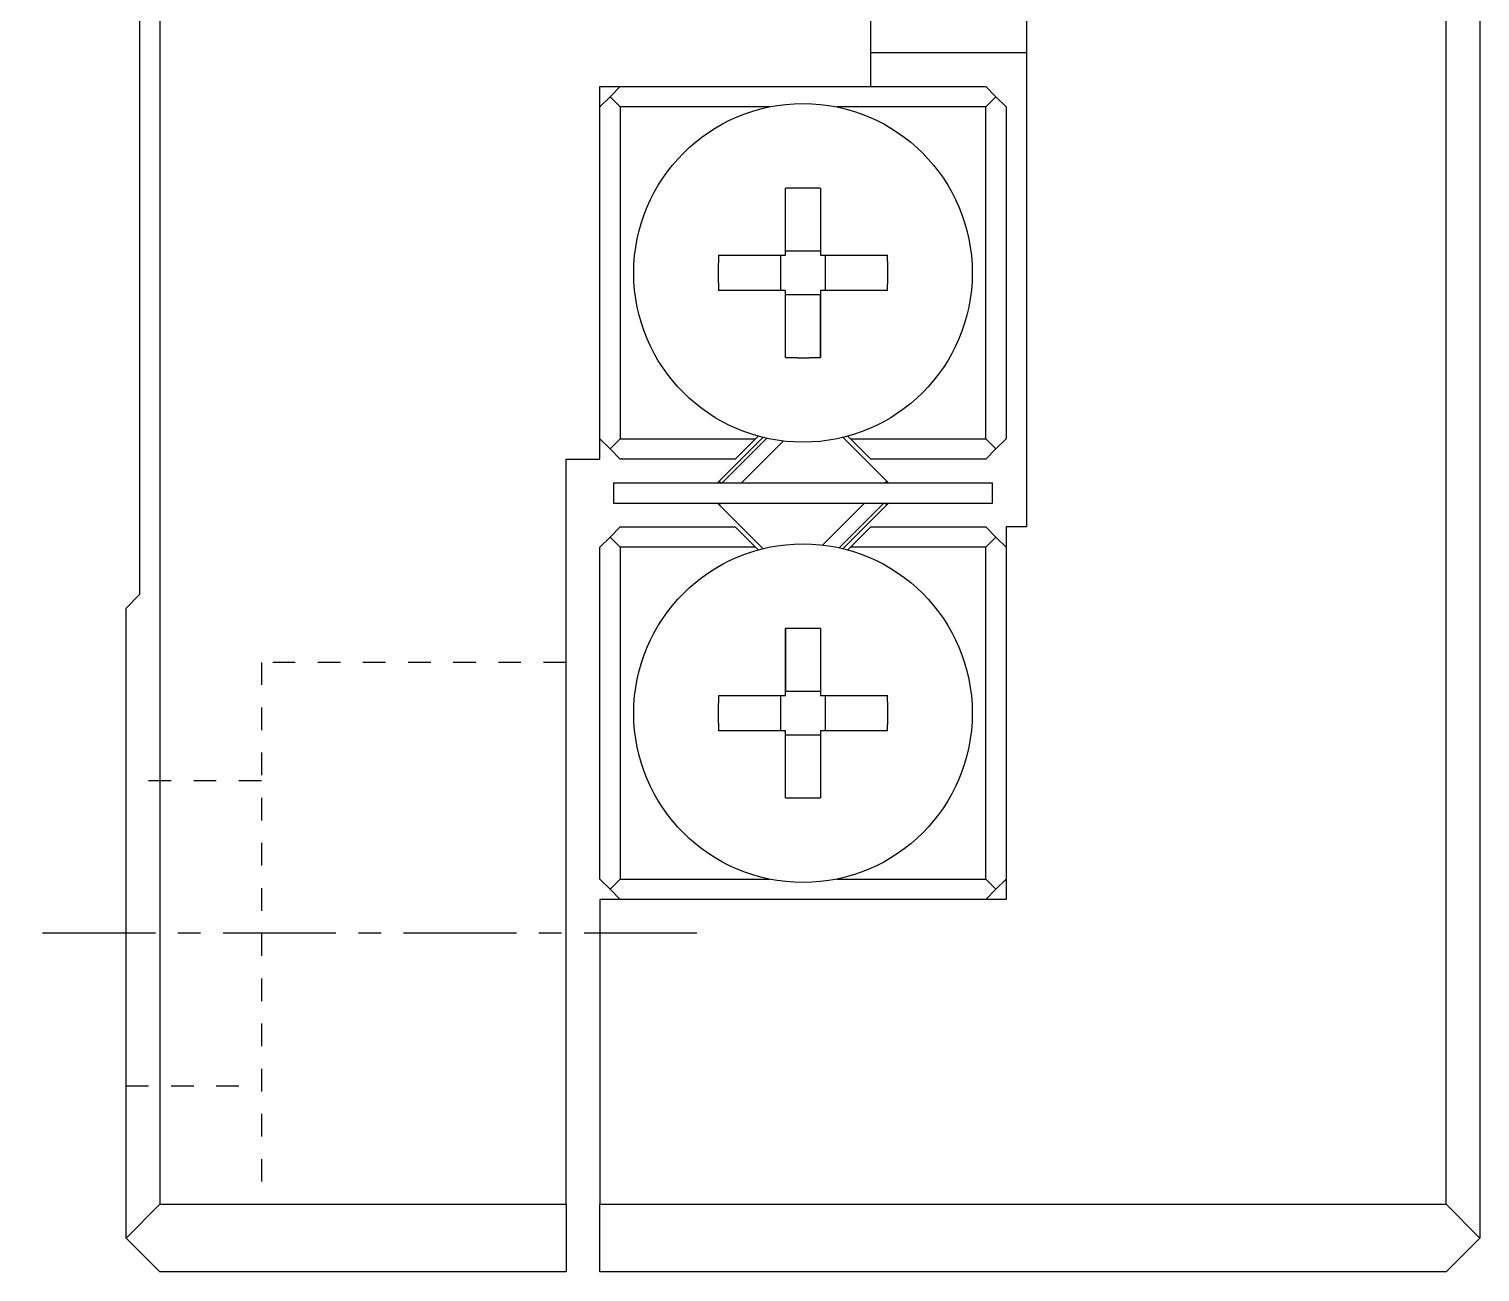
# Model space of a CAD drawing. Extents: x 92 to 449, y 62 to 331.
# Drawn here: x 109.19 to 125.27, y 254.37 to 268.13 of the extents above; entities that cross this region are included whole.
import ezdxf

# ---------------------------------------------------------------- set-up
doc = ezdxf.new("R2010")
doc.units = 0
doc.linetypes.add('CENTER', pattern=[2, 1.25, -0.25, 0.25, -0.25])
doc.linetypes.add('DOT', pattern=[0.5, 0.25, -0.25])
doc.layers.get('0').update_dxf_attribs({"linetype": 'CONTINUOUS'})

msp = doc.modelspace()

# ---------------------------------------------------------------- linework, layer by layer
at = {"color": 7, "linetype": 'CONTINUOUS'}
for p, q in [((125.2656383657652, 298.9926210223503), (125.2656383657652, 254.7426210223501)), ((110.6406383657652, 298.6176210223502), (110.6406383657652, 255.11762102235)), ((124.8906383657652, 255.11762102235), (124.8906383657652, 298.6176210223502)), ((110.4156383657652, 291.8676210223503), (110.4156383657652, 261.8676210223501)), ((120.2406383657652, 291.1176210223503), (120.2406383657652, 262.61762102235)), ((118.5156383657652, 267.4926210223503), (118.5156383657652, 272.3676210223503)), ((120.2406383657652, 267.8676210223503), (118.5156383657652, 267.8676210223503)), ((115.5156383657652, 267.4926210223503), (118.5156383657652, 267.4926210223503)), ((115.5156383657652, 263.36762102235), (115.5156383657652, 267.4926210223503)), ((115.7406383657652, 267.4926210223503), (115.6281383657652, 267.3801210223503)), ((118.5156383657652, 267.4926210223503), (119.7906383657652, 267.4926210223503)), ((119.9031383657652, 267.3801210223503), (119.7906383657652, 267.4926210223503)), ((115.5156383657652, 267.2676210223503), (115.6281383657652, 267.3801210223503)), ((115.6281383657652, 267.3801210223503), (115.7406383657652, 267.2676210223503)), ((119.7906383657652, 267.2676210223503), (119.9031383657652, 267.3801210223503)), ((119.9031383657652, 267.3801210223503), (120.0156383657652, 267.2676210223503)), ((115.7406383657652, 267.2676210223503), (115.7406383657652, 263.5926210223502)), ((117.3925183657652, 267.2676210223503), (115.7406383657652, 267.2676210223503)), ((119.7906383657652, 267.2676210223503), (118.1387583657652, 267.2676210223503)), ((119.7906383657652, 263.5926210223502), (119.7906383657652, 267.2676210223503)), ((120.0156383657652, 267.2676210223503), (120.0156383657652, 263.5926210223502)), ((117.5706383657652, 265.6251210223503), (117.5706383657652, 266.3662960223502)), ((117.9606383657652, 266.3662960223502), (117.9606383657652, 265.6744420223503)), ((117.9606383657652, 266.3662960223502), (117.9606383657652, 265.6251210223503)), ((116.8294633657652, 265.6251210223503), (117.5706383657652, 265.6251210223503)), ((117.5213173657652, 265.2351210223503), (117.5213173657652, 265.6251210223503)), ((117.5706383657652, 265.6744420223503), (117.9606383657652, 265.6744420223503)), ((117.9606383657652, 265.6744420223503), (117.9606383657652, 265.6251210223503)), ((117.9606383657652, 265.6251210223503), (118.701813365765, 265.6251210223503)), ((118.0099593657652, 265.6251210223503), (118.0099593657652, 265.2351210223503)), ((117.5706383657652, 265.2351210223503), (116.8294633657652, 265.2351210223503)), ((117.5706383657652, 264.4939460223503), (117.5706383657652, 265.2351210223503)), ((117.9606383657652, 265.18580002235), (117.5706383657652, 265.18580002235)), ((118.701813365765, 265.2351210223503), (117.9606383657652, 265.2351210223503)), ((117.9606383657652, 265.2351210223503), (117.9606383657652, 265.18580002235)), ((117.9606383657652, 265.2351210223503), (117.9606383657652, 264.4939460223503)), ((117.9606383657652, 264.4939460223503), (117.9606383657652, 265.18580002235)), ((115.6281383657652, 263.4801210223503), (115.5156383657652, 263.5926210223502)), ((115.7406383657652, 263.5926210223502), (115.6281383657652, 263.4801210223503)), ((115.6281383657652, 263.4801210223503), (115.7406383657652, 263.36762102235)), ((115.7406383657652, 263.5926210223502), (117.2386873657652, 263.5926210223502)), ((117.3209693657652, 263.6086120223501), (116.8375603657652, 263.1252040223503)), ((116.8705113657652, 263.1051210223503), (117.261824365765, 263.4964350223502)), ((117.0136873657652, 263.36762102235), (117.2386873657652, 263.5926210223502)), ((117.2386873657652, 263.5926210223502), (117.2683383657652, 263.6222720223502)), ((117.261824365765, 263.4964350223502), (117.3640273657652, 263.5986370223503)), ((118.6937163657652, 263.1252040223503), (118.2103073657652, 263.6086120223501)), ((118.2629383657652, 263.6222720223502), (118.2925893657652, 263.5926210223502)), ((118.2925893657652, 263.5926210223502), (118.517589365765, 263.36762102235)), ((118.2925893657652, 263.5926210223502), (119.7906383657652, 263.5926210223502)), ((119.9031383657652, 263.4801210223503), (119.7906383657652, 263.5926210223502)), ((119.7906383657652, 263.36762102235), (119.9031383657652, 263.4801210223503)), ((120.0156383657652, 263.5926210223502), (119.9031383657652, 263.4801210223503)), ((115.1406383657652, 255.11762102235), (115.1406383657652, 263.36762102235)), ((115.1406383657652, 263.36762102235), (115.5156383657652, 263.36762102235)), ((117.0136873657652, 263.36762102235), (115.7406383657652, 263.36762102235)), ((119.7906383657652, 263.36762102235), (118.517589365765, 263.36762102235)), ((115.665638365765, 263.1051210223503), (119.8656383657652, 263.1051210223503)), ((115.665638365765, 263.1051210223503), (115.665638365765, 262.8801210223503)), ((119.8656383657652, 262.8801210223503), (119.8656383657652, 263.1051210223503)), ((115.665638365765, 262.8801210223503), (119.8656383657652, 262.8801210223503)), ((116.8375603657652, 262.8600380223502), (117.3209693657652, 262.3766300223503)), ((118.6607653657652, 262.8801210223503), (118.1672493657652, 262.3866050223503)), ((118.2103073657652, 262.3766300223503), (118.6937163657652, 262.8600380223502)), ((115.5156383657652, 262.3926210223503), (115.6281383657652, 262.5051210223503)), ((115.7406383657652, 262.61762102235), (115.6281383657652, 262.5051210223503)), ((115.6281383657652, 262.5051210223503), (115.7406383657652, 262.3926210223503)), ((115.7406383657652, 262.61762102235), (117.0136873657652, 262.61762102235)), ((117.2386873657652, 262.3926210223503), (117.0136873657652, 262.61762102235)), ((118.517589365765, 262.61762102235), (118.2925893657652, 262.3926210223503)), ((118.517589365765, 262.61762102235), (119.7906383657652, 262.61762102235)), ((119.9031383657652, 262.5051210223503), (119.7906383657652, 262.61762102235)), ((119.7906383657652, 262.3926210223503), (119.9031383657652, 262.5051210223503)), ((119.9031383657652, 262.5051210223503), (120.0156383657652, 262.3926210223503)), ((120.0156383657652, 262.61762102235), (120.0156383657652, 258.49262102235)), ((120.2406383657652, 262.61762102235), (120.0156383657652, 262.61762102235)), ((115.5156383657652, 258.7176210223502), (115.5156383657652, 262.3926210223503)), ((117.2386873657652, 262.3926210223503), (115.7406383657652, 262.3926210223503)), ((115.7406383657652, 262.3926210223503), (115.7406383657652, 258.7176210223502)), ((117.2683383657652, 262.3629700223502), (117.2386873657652, 262.3926210223503)), ((118.2925893657652, 262.3926210223503), (118.2629383657652, 262.3629700223502)), ((119.7906383657652, 262.3926210223503), (118.2925893657652, 262.3926210223503)), ((119.7906383657652, 258.7176210223502), (119.7906383657652, 262.3926210223503)), ((110.4156383657652, 261.8676210223501), (110.2656383657652, 261.7176210223502)), ((110.2656383657652, 254.7426210223501), (110.2656383657652, 261.7176210223502)), ((117.5706383657652, 261.4912960223501), (117.5706383657652, 260.7994420223501)), ((117.5706383657652, 260.7501210223503), (117.5706383657652, 261.4912960223501)), ((117.9606383657652, 261.4912960223501), (117.9606383657652, 260.7501210223503)), ((116.8294633657652, 260.7501210223503), (117.5706383657652, 260.7501210223503)), ((117.5213173657652, 260.3601210223503), (117.5213173657652, 260.7501210223503)), ((117.5706383657652, 260.7994420223501), (117.9606383657652, 260.7994420223501)), ((117.5706383657652, 260.7501210223503), (117.5706383657652, 260.7994420223501)), ((117.9606383657652, 260.7501210223503), (118.701813365765, 260.7501210223503)), ((118.0099593657652, 260.7501210223503), (118.0099593657652, 260.3601210223503)), ((117.5706383657652, 260.3601210223503), (116.8294633657652, 260.3601210223503)), ((117.5706383657652, 260.3108000223503), (117.5706383657652, 260.3601210223503)), ((117.5706383657652, 259.6189460223503), (117.5706383657652, 260.3601210223503)), ((117.9606383657652, 260.3108000223503), (117.5706383657652, 260.3108000223503)), ((117.5706383657652, 259.6189460223503), (117.5706383657652, 260.3108000223503)), ((118.701813365765, 260.3601210223503), (117.9606383657652, 260.3601210223503)), ((117.9606383657652, 260.3601210223503), (117.9606383657652, 259.6189460223503)), ((115.6281383657652, 258.6051210223503), (115.5156383657652, 258.7176210223502)), ((115.7406383657652, 258.7176210223502), (115.6281383657652, 258.6051210223503)), ((115.7406383657652, 258.7176210223502), (117.3925183657652, 258.7176210223502)), ((118.1387583657652, 258.7176210223502), (119.7906383657652, 258.7176210223502)), ((119.9031383657652, 258.6051210223503), (119.7906383657652, 258.7176210223502)), ((120.0156383657652, 258.7176210223502), (119.9031383657652, 258.6051210223503)), ((120.0156383657652, 258.49262102235), (115.5156383657652, 258.49262102235)), ((115.5156383657652, 258.49262102235), (115.5156383657652, 255.11762102235)), ((115.6281383657652, 258.6051210223503), (115.7406383657652, 258.49262102235)), ((119.7906383657652, 258.49262102235), (119.9031383657652, 258.6051210223503)), ((110.2656383657652, 254.7426210223501), (110.6406383657652, 255.11762102235)), ((110.6406383657652, 255.11762102235), (115.1406383657652, 255.11762102235)), ((115.1406383657652, 255.11762102235), (115.1406383657652, 254.36762102235)), ((115.5156383657652, 255.11762102235), (124.8906383657652, 255.11762102235)), ((115.5156383657652, 254.36762102235), (115.5156383657652, 255.11762102235)), ((125.2656383657652, 254.7426210223501), (124.8906383657652, 255.11762102235)), ((110.6406383657652, 254.36762102235), (110.2656383657652, 254.7426210223501)), ((124.8906383657652, 254.36762102235), (125.2656383657652, 254.7426210223501)), ((115.1406383657652, 254.36762102235), (110.6406383657652, 254.36762102235)), ((124.8906383657652, 254.36762102235), (115.5156383657652, 254.36762102235))]:
    msp.add_line(p, q, dxfattribs=at)
at = {"color": 3, "linetype": 'CONTINUOUS'}
for p, q in [((117.5455993657652, 263.5680770223502), (117.3678903657652, 263.3903690223502)), ((117.3678903657652, 263.3903690223502), (117.0826433657652, 263.1051210223503)), ((116.8375603657652, 263.1252040223503), (116.8576433657652, 263.1051210223503)), ((118.6736333657652, 263.1051210223503), (118.6937163657652, 263.1252040223503)), ((116.8576433657652, 262.8801210223503), (116.8375603657652, 262.8600380223502)), ((117.9856773657652, 262.4171650223502), (118.4486333657652, 262.8801210223503)), ((118.6937163657652, 262.8600380223502), (118.6736333657652, 262.8801210223503))]:
    msp.add_line(p, q, dxfattribs=at)
at = {"color": 3, "linetype": 'DOT'}
for p, q in [((111.7656383657652, 261.11762102235), (111.7656383657652, 255.11762102235)), ((115.1406383657652, 261.11762102235), (111.7656383657652, 261.11762102235)), ((111.7656383657652, 259.80512102235), (110.2656383657652, 259.80512102235)), ((110.2656383657652, 256.43012102235), (111.7656383657652, 256.43012102235))]:
    msp.add_line(p, q, dxfattribs=at)
at = {"color": 1, "linetype": 'CENTER'}
msp.add_line((116.5906383657652, 258.11762102235), (109.1906383657652, 258.11762102235), dxfattribs=at)
at = {"color": 7, "linetype": 'CONTINUOUS'}
for points in [[(117.961, 266.3659999999998, 0), (117.958, 266.3659999999998, 0), (117.955, 266.3659999999998, 0), (117.952, 266.367, 0), (117.9479999999998, 266.367, 0), (117.9449999999998, 266.367, 0), (117.9419999999999, 266.367, 0), (117.9389999999998, 266.367, 0), (117.936, 266.367, 0), (117.9329999999998, 266.367, 0), (117.93, 266.367, 0), (117.927, 266.367, 0), (117.9239999999998, 266.367, 0), (117.921, 266.367, 0), (117.9179999999999, 266.367, 0), (117.915, 266.367, 0), (117.912, 266.3679999999998, 0), (117.9089999999999, 266.3679999999998, 0), (117.9059999999999, 266.3679999999998, 0), (117.903, 266.3679999999998, 0), (117.9, 266.3679999999998, 0), (117.897, 266.3679999999998, 0), (117.8939999999999, 266.3679999999998, 0), (117.891, 266.3679999999998, 0), (117.8879999999999, 266.3679999999998, 0), (117.885, 266.3679999999998, 0), (117.881, 266.3679999999998, 0), (117.8779999999999, 266.3679999999998, 0), (117.8749999999999, 266.3679999999998, 0), (117.872, 266.3679999999998, 0), (117.869, 266.3679999999998, 0), (117.866, 266.3679999999998, 0), (117.863, 266.3679999999998, 0), (117.86, 266.3679999999998, 0), (117.857, 266.3679999999998, 0), (117.8539999999999, 266.369, 0), (117.8509999999999, 266.369, 0), (117.8479999999999, 266.369, 0), (117.8449999999999, 266.369, 0), (117.842, 266.369, 0), (117.839, 266.369, 0), (117.836, 266.369, 0), (117.833, 266.369, 0), (117.8299999999999, 266.369, 0), (117.827, 266.369, 0), (117.8239999999999, 266.369, 0), (117.8209999999999, 266.369, 0), (117.8169999999999, 266.369, 0), (117.8139999999998, 266.369, 0), (117.8109999999998, 266.369, 0), (117.808, 266.369, 0), (117.805, 266.369, 0), (117.802, 266.369, 0), (117.7989999999998, 266.369, 0), (117.796, 266.369, 0), (117.7929999999999, 266.369, 0), (117.79, 266.369, 0), (117.787, 266.369, 0), (117.7839999999999, 266.369, 0), (117.781, 266.369, 0), (117.778, 266.369, 0), (117.775, 266.369, 0), (117.772, 266.369, 0), (117.7689999999999, 266.369, 0), (117.766, 266.369, 0), (117.7629999999999, 266.369, 0), (117.7599999999999, 266.369, 0), (117.7559999999999, 266.369, 0), (117.7529999999999, 266.369, 0), (117.7499999999999, 266.369, 0), (117.747, 266.369, 0), (117.744, 266.369, 0), (117.741, 266.369, 0), (117.738, 266.369, 0), (117.735, 266.369, 0), (117.732, 266.369, 0), (117.7289999999999, 266.369, 0), (117.7259999999999, 266.369, 0), (117.7229999999999, 266.369, 0), (117.72, 266.369, 0), (117.717, 266.369, 0), (117.714, 266.369, 0), (117.711, 266.369, 0), (117.7079999999999, 266.369, 0), (117.7049999999999, 266.369, 0), (117.702, 266.369, 0), (117.6989999999999, 266.369, 0), (117.696, 266.369, 0), (117.6919999999999, 266.369, 0), (117.6889999999998, 266.369, 0), (117.686, 266.369, 0), (117.683, 266.369, 0), (117.68, 266.369, 0), (117.677, 266.369, 0), (117.6739999999998, 266.3679999999998, 0), (117.671, 266.3679999999998, 0), (117.6679999999999, 266.3679999999998, 0), (117.665, 266.3679999999998, 0), (117.6619999999999, 266.3679999999998, 0), (117.659, 266.3679999999998, 0), (117.656, 266.3679999999998, 0), (117.6529999999999, 266.3679999999998, 0), (117.65, 266.3679999999998, 0), (117.647, 266.3679999999998, 0), (117.6439999999999, 266.3679999999998, 0), (117.641, 266.3679999999998, 0), (117.6379999999999, 266.3679999999998, 0), (117.635, 266.3679999999998, 0), (117.632, 266.3679999999998, 0), (117.6279999999999, 266.3679999999998, 0), (117.625, 266.3679999999998, 0), (117.622, 266.3679999999998, 0), (117.619, 266.3679999999998, 0), (117.616, 266.367, 0), (117.613, 266.367, 0), (117.6099999999999, 266.367, 0), (117.607, 266.367, 0), (117.6039999999999, 266.367, 0), (117.6009999999999, 266.367, 0), (117.598, 266.367, 0), (117.595, 266.367, 0), (117.592, 266.367, 0), (117.589, 266.367, 0), (117.5859999999999, 266.367, 0), (117.5829999999999, 266.367, 0), (117.5799999999999, 266.367, 0), (117.577, 266.3659999999998, 0), (117.574, 266.3659999999998, 0), (117.571, 266.3659999999998, 0)], [(116.829, 265.625, 0), (116.829, 265.622, 0), (116.829, 265.619, 0), (116.829, 265.6159999999998, 0), (116.829, 265.613, 0), (116.829, 265.61, 0), (116.829, 265.607, 0), (116.829, 265.6039999999999, 0), (116.829, 265.601, 0), (116.829, 265.598, 0), (116.829, 265.595, 0), (116.829, 265.592, 0), (116.829, 265.5889999999998, 0), (116.8279999999999, 265.586, 0), (116.8279999999999, 265.5829999999999, 0), (116.8279999999999, 265.579, 0), (116.8279999999999, 265.5759999999999, 0), (116.8279999999999, 265.5729999999999, 0), (116.8279999999999, 265.5699999999999, 0), (116.8279999999999, 265.567, 0), (116.8279999999999, 265.564, 0), (116.8279999999999, 265.5609999999999, 0), (116.8279999999999, 265.558, 0), (116.8279999999999, 265.555, 0), (116.8279999999999, 265.552, 0), (116.8279999999999, 265.5489999999999, 0), (116.8279999999999, 265.546, 0), (116.8279999999999, 265.5429999999999, 0), (116.8279999999999, 265.54, 0), (116.827, 265.537, 0), (116.827, 265.5339999999998, 0), (116.827, 265.531, 0), (116.827, 265.528, 0), (116.827, 265.5249999999999, 0), (116.827, 265.5219999999999, 0), (116.827, 265.519, 0), (116.827, 265.5149999999998, 0), (116.827, 265.512, 0), (116.827, 265.509, 0), (116.827, 265.5059999999999, 0), (116.827, 265.503, 0), (116.827, 265.5, 0), (116.827, 265.497, 0), (116.827, 265.494, 0), (116.827, 265.491, 0), (116.827, 265.4879999999999, 0), (116.827, 265.485, 0), (116.827, 265.482, 0), (116.827, 265.4789999999999, 0), (116.827, 265.476, 0), (116.827, 265.473, 0), (116.827, 265.47, 0), (116.827, 265.4669999999999, 0), (116.827, 265.464, 0), (116.827, 265.461, 0), (116.827, 265.4579999999999, 0), (116.827, 265.4549999999999, 0), (116.827, 265.4509999999999, 0), (116.827, 265.4479999999999, 0), (116.827, 265.445, 0), (116.827, 265.442, 0), (116.827, 265.439, 0), (116.827, 265.436, 0), (116.827, 265.4329999999998, 0), (116.827, 265.43, 0), (116.827, 265.427, 0), (116.827, 265.4239999999999, 0), (116.827, 265.4209999999998, 0), (116.827, 265.418, 0), (116.827, 265.415, 0), (116.827, 265.4119999999999, 0), (116.827, 265.409, 0), (116.827, 265.406, 0), (116.827, 265.403, 0), (116.827, 265.3999999999999, 0), (116.827, 265.397, 0), (116.827, 265.3939999999999, 0), (116.827, 265.3899999999998, 0), (116.827, 265.3869999999999, 0), (116.827, 265.384, 0), (116.827, 265.3809999999999, 0), (116.827, 265.3779999999998, 0), (116.827, 265.375, 0), (116.827, 265.372, 0), (116.827, 265.369, 0), (116.827, 265.3659999999998, 0), (116.827, 265.363, 0), (116.827, 265.36, 0), (116.827, 265.357, 0), (116.827, 265.354, 0), (116.827, 265.351, 0), (116.827, 265.348, 0), (116.827, 265.345, 0), (116.827, 265.342, 0), (116.827, 265.3389999999999, 0), (116.827, 265.336, 0), (116.827, 265.3329999999999, 0), (116.827, 265.3299999999999, 0), (116.827, 265.3259999999999, 0), (116.827, 265.3229999999999, 0), (116.8279999999999, 265.32, 0), (116.8279999999999, 265.317, 0), (116.8279999999999, 265.314, 0), (116.8279999999999, 265.3109999999999, 0), (116.8279999999999, 265.308, 0), (116.8279999999999, 265.3049999999999, 0), (116.8279999999999, 265.302, 0), (116.8279999999999, 265.2989999999999, 0), (116.8279999999999, 265.2959999999998, 0), (116.8279999999999, 265.293, 0), (116.8279999999999, 265.29, 0), (116.8279999999999, 265.2869999999999, 0), (116.8279999999999, 265.2839999999998, 0), (116.8279999999999, 265.281, 0), (116.8279999999999, 265.278, 0), (116.8279999999999, 265.2749999999999, 0), (116.829, 265.2719999999998, 0), (116.829, 265.269, 0), (116.829, 265.2659999999999, 0), (116.829, 265.2629999999999, 0), (116.829, 265.259, 0), (116.829, 265.2559999999999, 0), (116.829, 265.253, 0), (116.829, 265.2499999999998, 0), (116.829, 265.247, 0), (116.829, 265.244, 0), (116.829, 265.2409999999998, 0), (116.829, 265.2379999999999, 0), (116.829, 265.235, 0)], [(118.702, 265.235, 0), (118.702, 265.2379999999999, 0), (118.702, 265.2409999999998, 0), (118.702, 265.244, 0), (118.702, 265.247, 0), (118.702, 265.2499999999998, 0), (118.702, 265.253, 0), (118.702, 265.2559999999999, 0), (118.702, 265.259, 0), (118.7029999999999, 265.2629999999999, 0), (118.7029999999999, 265.2659999999999, 0), (118.7029999999999, 265.269, 0), (118.7029999999999, 265.2719999999998, 0), (118.7029999999999, 265.2749999999999, 0), (118.7029999999999, 265.278, 0), (118.7029999999999, 265.281, 0), (118.7029999999999, 265.2839999999998, 0), (118.7029999999999, 265.2869999999999, 0), (118.7029999999999, 265.29, 0), (118.7029999999999, 265.293, 0), (118.7029999999999, 265.2959999999998, 0), (118.7029999999999, 265.2989999999999, 0), (118.7029999999999, 265.302, 0), (118.7029999999999, 265.3049999999999, 0), (118.7039999999998, 265.308, 0), (118.7039999999998, 265.3109999999999, 0), (118.7039999999998, 265.314, 0), (118.7039999999998, 265.317, 0), (118.7039999999998, 265.32, 0), (118.7039999999998, 265.3229999999999, 0), (118.7039999999998, 265.3259999999999, 0), (118.7039999999998, 265.3299999999999, 0), (118.7039999999998, 265.3329999999999, 0), (118.7039999999998, 265.336, 0), (118.7039999999998, 265.3389999999999, 0), (118.7039999999998, 265.342, 0), (118.7039999999998, 265.345, 0), (118.7039999999998, 265.348, 0), (118.7039999999998, 265.351, 0), (118.7039999999998, 265.354, 0), (118.7039999999998, 265.357, 0), (118.7039999999998, 265.36, 0), (118.7039999999998, 265.363, 0), (118.7039999999998, 265.3659999999998, 0), (118.7039999999998, 265.369, 0), (118.7039999999998, 265.372, 0), (118.7039999999998, 265.375, 0), (118.7039999999998, 265.3779999999998, 0), (118.7039999999998, 265.3809999999999, 0), (118.7039999999998, 265.384, 0), (118.7039999999998, 265.3869999999999, 0), (118.7049999999999, 265.3899999999998, 0), (118.7049999999999, 265.3939999999999, 0), (118.7049999999999, 265.397, 0), (118.7049999999999, 265.3999999999999, 0), (118.7049999999999, 265.403, 0), (118.7049999999999, 265.406, 0), (118.7049999999999, 265.409, 0), (118.7049999999999, 265.4119999999999, 0), (118.7049999999999, 265.415, 0), (118.7049999999999, 265.418, 0), (118.7049999999999, 265.4209999999998, 0), (118.7049999999999, 265.4239999999999, 0), (118.7049999999999, 265.427, 0), (118.7049999999999, 265.43, 0), (118.7049999999999, 265.4329999999998, 0), (118.7049999999999, 265.436, 0), (118.7049999999999, 265.439, 0), (118.7049999999999, 265.442, 0), (118.7049999999999, 265.445, 0), (118.7049999999999, 265.4479999999999, 0), (118.7049999999999, 265.4509999999999, 0), (118.7049999999999, 265.4549999999999, 0), (118.7049999999999, 265.4579999999999, 0), (118.7049999999999, 265.461, 0), (118.7049999999999, 265.464, 0), (118.7049999999999, 265.4669999999999, 0), (118.7049999999999, 265.47, 0), (118.7039999999998, 265.473, 0), (118.7039999999998, 265.476, 0), (118.7039999999998, 265.4789999999999, 0), (118.7039999999998, 265.482, 0), (118.7039999999998, 265.485, 0), (118.7039999999998, 265.4879999999999, 0), (118.7039999999998, 265.491, 0), (118.7039999999998, 265.494, 0), (118.7039999999998, 265.497, 0), (118.7039999999998, 265.5, 0), (118.7039999999998, 265.503, 0), (118.7039999999998, 265.5059999999999, 0), (118.7039999999998, 265.509, 0), (118.7039999999998, 265.512, 0), (118.7039999999998, 265.5149999999998, 0), (118.7039999999998, 265.519, 0), (118.7039999999998, 265.5219999999999, 0), (118.7039999999998, 265.5249999999999, 0), (118.7039999999998, 265.528, 0), (118.7039999999998, 265.531, 0), (118.7039999999998, 265.5339999999998, 0), (118.7039999999998, 265.537, 0), (118.7039999999998, 265.54, 0), (118.7039999999998, 265.5429999999999, 0), (118.7039999999998, 265.546, 0), (118.7039999999998, 265.5489999999999, 0), (118.7039999999998, 265.552, 0), (118.7029999999999, 265.555, 0), (118.7029999999999, 265.558, 0), (118.7029999999999, 265.5609999999999, 0), (118.7029999999999, 265.564, 0), (118.7029999999999, 265.567, 0), (118.7029999999999, 265.5699999999999, 0), (118.7029999999999, 265.5729999999999, 0), (118.7029999999999, 265.5759999999999, 0), (118.7029999999999, 265.579, 0), (118.7029999999999, 265.5829999999999, 0), (118.7029999999999, 265.586, 0), (118.7029999999999, 265.5889999999998, 0), (118.7029999999999, 265.592, 0), (118.7029999999999, 265.595, 0), (118.7029999999999, 265.598, 0), (118.702, 265.601, 0), (118.702, 265.6039999999999, 0), (118.702, 265.607, 0), (118.702, 265.61, 0), (118.702, 265.613, 0), (118.702, 265.6159999999998, 0), (118.702, 265.619, 0), (118.702, 265.622, 0), (118.702, 265.625, 0)], [(117.571, 264.494, 0), (117.574, 264.494, 0), (117.577, 264.494, 0), (117.5799999999999, 264.494, 0), (117.5829999999999, 264.494, 0), (117.5859999999999, 264.494, 0), (117.589, 264.493, 0), (117.592, 264.493, 0), (117.595, 264.493, 0), (117.598, 264.493, 0), (117.6009999999999, 264.493, 0), (117.6039999999999, 264.493, 0), (117.607, 264.493, 0), (117.6099999999999, 264.493, 0), (117.613, 264.493, 0), (117.616, 264.493, 0), (117.619, 264.493, 0), (117.622, 264.493, 0), (117.625, 264.493, 0), (117.6279999999999, 264.493, 0), (117.632, 264.492, 0), (117.635, 264.492, 0), (117.6379999999999, 264.492, 0), (117.641, 264.492, 0), (117.6439999999999, 264.492, 0), (117.647, 264.492, 0), (117.65, 264.492, 0), (117.6529999999999, 264.492, 0), (117.656, 264.492, 0), (117.659, 264.492, 0), (117.6619999999999, 264.492, 0), (117.665, 264.492, 0), (117.6679999999999, 264.492, 0), (117.671, 264.492, 0), (117.6739999999998, 264.492, 0), (117.677, 264.492, 0), (117.68, 264.492, 0), (117.683, 264.492, 0), (117.686, 264.492, 0), (117.6889999999998, 264.492, 0), (117.6919999999999, 264.492, 0), (117.696, 264.492, 0), (117.6989999999999, 264.4909999999998, 0), (117.702, 264.4909999999998, 0), (117.7049999999999, 264.4909999999998, 0), (117.7079999999999, 264.4909999999998, 0), (117.711, 264.4909999999998, 0), (117.714, 264.4909999999998, 0), (117.717, 264.4909999999998, 0), (117.72, 264.4909999999998, 0), (117.7229999999999, 264.4909999999998, 0), (117.7259999999999, 264.4909999999998, 0), (117.7289999999999, 264.4909999999998, 0), (117.732, 264.4909999999998, 0), (117.735, 264.4909999999998, 0), (117.738, 264.4909999999998, 0), (117.741, 264.4909999999998, 0), (117.744, 264.4909999999998, 0), (117.747, 264.4909999999998, 0), (117.7499999999999, 264.4909999999998, 0), (117.7529999999999, 264.4909999999998, 0), (117.7559999999999, 264.4909999999998, 0), (117.7599999999999, 264.4909999999998, 0), (117.7629999999999, 264.4909999999998, 0), (117.766, 264.4909999999998, 0), (117.7689999999999, 264.4909999999998, 0), (117.772, 264.4909999999998, 0), (117.775, 264.4909999999998, 0), (117.778, 264.4909999999998, 0), (117.781, 264.4909999999998, 0), (117.7839999999999, 264.4909999999998, 0), (117.787, 264.4909999999998, 0), (117.79, 264.4909999999998, 0), (117.7929999999999, 264.4909999999998, 0), (117.796, 264.4909999999998, 0), (117.7989999999998, 264.4909999999998, 0), (117.802, 264.4909999999998, 0), (117.805, 264.4909999999998, 0), (117.808, 264.4909999999998, 0), (117.8109999999998, 264.4909999999998, 0), (117.8139999999998, 264.4909999999998, 0), (117.8169999999999, 264.4909999999998, 0), (117.8209999999999, 264.4909999999998, 0), (117.8239999999999, 264.4909999999998, 0), (117.827, 264.4909999999998, 0), (117.8299999999999, 264.4909999999998, 0), (117.833, 264.4909999999998, 0), (117.836, 264.492, 0), (117.839, 264.492, 0), (117.842, 264.492, 0), (117.8449999999999, 264.492, 0), (117.8479999999999, 264.492, 0), (117.8509999999999, 264.492, 0), (117.8539999999999, 264.492, 0), (117.857, 264.492, 0), (117.86, 264.492, 0), (117.863, 264.492, 0), (117.866, 264.492, 0), (117.869, 264.492, 0), (117.872, 264.492, 0), (117.8749999999999, 264.492, 0), (117.8779999999999, 264.492, 0), (117.881, 264.492, 0), (117.885, 264.492, 0), (117.8879999999999, 264.492, 0), (117.891, 264.492, 0), (117.8939999999999, 264.492, 0), (117.897, 264.492, 0), (117.9, 264.492, 0), (117.903, 264.493, 0), (117.9059999999999, 264.493, 0), (117.9089999999999, 264.493, 0), (117.912, 264.493, 0), (117.915, 264.493, 0), (117.9179999999999, 264.493, 0), (117.921, 264.493, 0), (117.9239999999998, 264.493, 0), (117.927, 264.493, 0), (117.93, 264.493, 0), (117.9329999999998, 264.493, 0), (117.936, 264.493, 0), (117.9389999999998, 264.493, 0), (117.9419999999999, 264.493, 0), (117.9449999999998, 264.494, 0), (117.9479999999998, 264.494, 0), (117.952, 264.494, 0), (117.955, 264.494, 0), (117.958, 264.494, 0), (117.961, 264.494, 0)], [(117.961, 261.491, 0), (117.958, 261.491, 0), (117.955, 261.491, 0), (117.952, 261.492, 0), (117.9479999999998, 261.492, 0), (117.9449999999998, 261.492, 0), (117.9419999999999, 261.492, 0), (117.9389999999998, 261.492, 0), (117.936, 261.492, 0), (117.9329999999998, 261.492, 0), (117.93, 261.492, 0), (117.927, 261.492, 0), (117.9239999999998, 261.492, 0), (117.921, 261.492, 0), (117.9179999999999, 261.492, 0), (117.915, 261.492, 0), (117.912, 261.493, 0), (117.9089999999999, 261.493, 0), (117.9059999999999, 261.493, 0), (117.903, 261.493, 0), (117.9, 261.493, 0), (117.897, 261.493, 0), (117.8939999999999, 261.493, 0), (117.891, 261.493, 0), (117.8879999999999, 261.493, 0), (117.885, 261.493, 0), (117.881, 261.493, 0), (117.8779999999999, 261.493, 0), (117.8749999999999, 261.493, 0), (117.872, 261.493, 0), (117.869, 261.493, 0), (117.866, 261.493, 0), (117.863, 261.493, 0), (117.86, 261.493, 0), (117.857, 261.493, 0), (117.8539999999999, 261.494, 0), (117.8509999999999, 261.494, 0), (117.8479999999999, 261.494, 0), (117.8449999999999, 261.494, 0), (117.842, 261.494, 0), (117.839, 261.494, 0), (117.836, 261.494, 0), (117.833, 261.494, 0), (117.8299999999999, 261.494, 0), (117.827, 261.494, 0), (117.8239999999999, 261.494, 0), (117.8209999999999, 261.494, 0), (117.8169999999999, 261.494, 0), (117.8139999999998, 261.494, 0), (117.8109999999998, 261.494, 0), (117.808, 261.494, 0), (117.805, 261.494, 0), (117.802, 261.494, 0), (117.7989999999998, 261.494, 0), (117.796, 261.494, 0), (117.7929999999999, 261.494, 0), (117.79, 261.494, 0), (117.787, 261.494, 0), (117.7839999999999, 261.494, 0), (117.781, 261.494, 0), (117.778, 261.494, 0), (117.775, 261.494, 0), (117.772, 261.494, 0), (117.7689999999999, 261.494, 0), (117.766, 261.494, 0), (117.7629999999999, 261.494, 0), (117.7599999999999, 261.494, 0), (117.7559999999999, 261.494, 0), (117.7529999999999, 261.494, 0), (117.7499999999999, 261.494, 0), (117.747, 261.494, 0), (117.744, 261.494, 0), (117.741, 261.494, 0), (117.738, 261.494, 0), (117.735, 261.494, 0), (117.732, 261.494, 0), (117.7289999999999, 261.494, 0), (117.7259999999999, 261.494, 0), (117.7229999999999, 261.494, 0), (117.72, 261.494, 0), (117.717, 261.494, 0), (117.714, 261.494, 0), (117.711, 261.494, 0), (117.7079999999999, 261.494, 0), (117.7049999999999, 261.494, 0), (117.702, 261.494, 0), (117.6989999999999, 261.494, 0), (117.696, 261.494, 0), (117.6919999999999, 261.494, 0), (117.6889999999998, 261.494, 0), (117.686, 261.494, 0), (117.683, 261.494, 0), (117.68, 261.494, 0), (117.677, 261.494, 0), (117.6739999999998, 261.493, 0), (117.671, 261.493, 0), (117.6679999999999, 261.493, 0), (117.665, 261.493, 0), (117.6619999999999, 261.493, 0), (117.659, 261.493, 0), (117.656, 261.493, 0), (117.6529999999999, 261.493, 0), (117.65, 261.493, 0), (117.647, 261.493, 0), (117.6439999999999, 261.493, 0), (117.641, 261.493, 0), (117.6379999999999, 261.493, 0), (117.635, 261.493, 0), (117.632, 261.493, 0), (117.6279999999999, 261.493, 0), (117.625, 261.493, 0), (117.622, 261.493, 0), (117.619, 261.493, 0), (117.616, 261.492, 0), (117.613, 261.492, 0), (117.6099999999999, 261.492, 0), (117.607, 261.492, 0), (117.6039999999999, 261.492, 0), (117.6009999999999, 261.492, 0), (117.598, 261.492, 0), (117.595, 261.492, 0), (117.592, 261.492, 0), (117.589, 261.492, 0), (117.5859999999999, 261.492, 0), (117.5829999999999, 261.492, 0), (117.5799999999999, 261.492, 0), (117.577, 261.491, 0), (117.574, 261.491, 0), (117.571, 261.491, 0)], [(116.829, 260.7499999999999, 0), (116.829, 260.747, 0), (116.829, 260.744, 0), (116.829, 260.7409999999998, 0), (116.829, 260.738, 0), (116.829, 260.735, 0), (116.829, 260.732, 0), (116.829, 260.7289999999999, 0), (116.829, 260.726, 0), (116.829, 260.723, 0), (116.829, 260.72, 0), (116.829, 260.7169999999999, 0), (116.829, 260.714, 0), (116.8279999999999, 260.711, 0), (116.8279999999999, 260.7079999999999, 0), (116.8279999999999, 260.704, 0), (116.8279999999999, 260.7009999999998, 0), (116.8279999999999, 260.6979999999999, 0), (116.8279999999999, 260.6949999999998, 0), (116.8279999999999, 260.692, 0), (116.8279999999999, 260.689, 0), (116.8279999999999, 260.6859999999999, 0), (116.8279999999999, 260.6829999999998, 0), (116.8279999999999, 260.68, 0), (116.8279999999999, 260.677, 0), (116.8279999999999, 260.6739999999999, 0), (116.8279999999999, 260.671, 0), (116.8279999999999, 260.668, 0), (116.8279999999999, 260.665, 0), (116.827, 260.6619999999999, 0), (116.827, 260.659, 0), (116.827, 260.6559999999999, 0), (116.827, 260.653, 0), (116.827, 260.65, 0), (116.827, 260.6469999999998, 0), (116.827, 260.644, 0), (116.827, 260.6399999999998, 0), (116.827, 260.637, 0), (116.827, 260.634, 0), (116.827, 260.6309999999999, 0), (116.827, 260.6279999999998, 0), (116.827, 260.625, 0), (116.827, 260.6219999999999, 0), (116.827, 260.619, 0), (116.827, 260.616, 0), (116.827, 260.6129999999998, 0), (116.827, 260.61, 0), (116.827, 260.607, 0), (116.827, 260.6039999999999, 0), (116.827, 260.6009999999999, 0), (116.827, 260.598, 0), (116.827, 260.595, 0), (116.827, 260.5919999999999, 0), (116.827, 260.589, 0), (116.827, 260.586, 0), (116.827, 260.5829999999999, 0), (116.827, 260.5799999999999, 0), (116.827, 260.5759999999999, 0), (116.827, 260.5729999999999, 0), (116.827, 260.57, 0), (116.827, 260.5669999999999, 0), (116.827, 260.564, 0), (116.827, 260.5609999999999, 0), (116.827, 260.5579999999998, 0), (116.827, 260.555, 0), (116.827, 260.552, 0), (116.827, 260.5489999999999, 0), (116.827, 260.5459999999998, 0), (116.827, 260.543, 0), (116.827, 260.54, 0), (116.827, 260.5369999999999, 0), (116.827, 260.5339999999998, 0), (116.827, 260.531, 0), (116.827, 260.528, 0), (116.827, 260.5249999999999, 0), (116.827, 260.522, 0), (116.827, 260.5189999999999, 0), (116.827, 260.515, 0), (116.827, 260.5119999999998, 0), (116.827, 260.509, 0), (116.827, 260.5059999999999, 0), (116.827, 260.5029999999998, 0), (116.827, 260.4999999999999, 0), (116.827, 260.497, 0), (116.827, 260.494, 0), (116.827, 260.4909999999998, 0), (116.827, 260.488, 0), (116.827, 260.485, 0), (116.827, 260.482, 0), (116.827, 260.4789999999999, 0), (116.827, 260.476, 0), (116.827, 260.4729999999999, 0), (116.827, 260.47, 0), (116.827, 260.467, 0), (116.827, 260.4639999999998, 0), (116.827, 260.461, 0), (116.827, 260.4579999999999, 0), (116.827, 260.4549999999999, 0), (116.827, 260.4509999999998, 0), (116.827, 260.4479999999999, 0), (116.8279999999999, 260.4449999999999, 0), (116.8279999999999, 260.442, 0), (116.8279999999999, 260.439, 0), (116.8279999999999, 260.4359999999999, 0), (116.8279999999999, 260.433, 0), (116.8279999999999, 260.43, 0), (116.8279999999999, 260.427, 0), (116.8279999999999, 260.4239999999999, 0), (116.8279999999999, 260.421, 0), (116.8279999999999, 260.4179999999999, 0), (116.8279999999999, 260.415, 0), (116.8279999999999, 260.4119999999999, 0), (116.8279999999999, 260.4089999999998, 0), (116.8279999999999, 260.406, 0), (116.8279999999999, 260.403, 0), (116.8279999999999, 260.3999999999999, 0), (116.829, 260.3969999999999, 0), (116.829, 260.394, 0), (116.829, 260.3909999999999, 0), (116.829, 260.3879999999999, 0), (116.829, 260.384, 0), (116.829, 260.3809999999999, 0), (116.829, 260.3779999999998, 0), (116.829, 260.375, 0), (116.829, 260.372, 0), (116.829, 260.369, 0), (116.829, 260.366, 0), (116.829, 260.3629999999999, 0), (116.829, 260.36, 0)], [(118.702, 260.36, 0), (118.702, 260.3629999999999, 0), (118.702, 260.366, 0), (118.702, 260.369, 0), (118.702, 260.372, 0), (118.702, 260.375, 0), (118.702, 260.3779999999998, 0), (118.702, 260.3809999999999, 0), (118.702, 260.384, 0), (118.7029999999999, 260.3879999999999, 0), (118.7029999999999, 260.3909999999999, 0), (118.7029999999999, 260.394, 0), (118.7029999999999, 260.3969999999999, 0), (118.7029999999999, 260.3999999999999, 0), (118.7029999999999, 260.403, 0), (118.7029999999999, 260.406, 0), (118.7029999999999, 260.4089999999998, 0), (118.7029999999999, 260.4119999999999, 0), (118.7029999999999, 260.415, 0), (118.7029999999999, 260.4179999999999, 0), (118.7029999999999, 260.421, 0), (118.7029999999999, 260.4239999999999, 0), (118.7029999999999, 260.427, 0), (118.7029999999999, 260.43, 0), (118.7039999999998, 260.433, 0), (118.7039999999998, 260.4359999999999, 0), (118.7039999999998, 260.439, 0), (118.7039999999998, 260.442, 0), (118.7039999999998, 260.4449999999999, 0), (118.7039999999998, 260.4479999999999, 0), (118.7039999999998, 260.4509999999998, 0), (118.7039999999998, 260.4549999999999, 0), (118.7039999999998, 260.4579999999999, 0), (118.7039999999998, 260.461, 0), (118.7039999999998, 260.4639999999998, 0), (118.7039999999998, 260.467, 0), (118.7039999999998, 260.47, 0), (118.7039999999998, 260.4729999999999, 0), (118.7039999999998, 260.476, 0), (118.7039999999998, 260.4789999999999, 0), (118.7039999999998, 260.482, 0), (118.7039999999998, 260.485, 0), (118.7039999999998, 260.488, 0), (118.7039999999998, 260.4909999999998, 0), (118.7039999999998, 260.494, 0), (118.7039999999998, 260.497, 0), (118.7039999999998, 260.4999999999999, 0), (118.7039999999998, 260.5029999999998, 0), (118.7039999999998, 260.5059999999999, 0), (118.7039999999998, 260.509, 0), (118.7039999999998, 260.5119999999998, 0), (118.7049999999999, 260.515, 0), (118.7049999999999, 260.5189999999999, 0), (118.7049999999999, 260.522, 0), (118.7049999999999, 260.5249999999999, 0), (118.7049999999999, 260.528, 0), (118.7049999999999, 260.531, 0), (118.7049999999999, 260.5339999999998, 0), (118.7049999999999, 260.5369999999999, 0), (118.7049999999999, 260.54, 0), (118.7049999999999, 260.543, 0), (118.7049999999999, 260.5459999999998, 0), (118.7049999999999, 260.5489999999999, 0), (118.7049999999999, 260.552, 0), (118.7049999999999, 260.555, 0), (118.7049999999999, 260.5579999999998, 0), (118.7049999999999, 260.5609999999999, 0), (118.7049999999999, 260.564, 0), (118.7049999999999, 260.5669999999999, 0), (118.7049999999999, 260.57, 0), (118.7049999999999, 260.5729999999999, 0), (118.7049999999999, 260.5759999999999, 0), (118.7049999999999, 260.5799999999999, 0), (118.7049999999999, 260.5829999999999, 0), (118.7049999999999, 260.586, 0), (118.7049999999999, 260.589, 0), (118.7049999999999, 260.5919999999999, 0), (118.7049999999999, 260.595, 0), (118.7039999999998, 260.598, 0), (118.7039999999998, 260.6009999999999, 0), (118.7039999999998, 260.6039999999999, 0), (118.7039999999998, 260.607, 0), (118.7039999999998, 260.61, 0), (118.7039999999998, 260.6129999999998, 0), (118.7039999999998, 260.616, 0), (118.7039999999998, 260.619, 0), (118.7039999999998, 260.6219999999999, 0), (118.7039999999998, 260.625, 0), (118.7039999999998, 260.6279999999998, 0), (118.7039999999998, 260.6309999999999, 0), (118.7039999999998, 260.634, 0), (118.7039999999998, 260.637, 0), (118.7039999999998, 260.6399999999998, 0), (118.7039999999998, 260.644, 0), (118.7039999999998, 260.6469999999998, 0), (118.7039999999998, 260.65, 0), (118.7039999999998, 260.653, 0), (118.7039999999998, 260.6559999999999, 0), (118.7039999999998, 260.659, 0), (118.7039999999998, 260.6619999999999, 0), (118.7039999999998, 260.665, 0), (118.7039999999998, 260.668, 0), (118.7039999999998, 260.671, 0), (118.7039999999998, 260.6739999999999, 0), (118.7039999999998, 260.677, 0), (118.7029999999999, 260.68, 0), (118.7029999999999, 260.6829999999998, 0), (118.7029999999999, 260.6859999999999, 0), (118.7029999999999, 260.689, 0), (118.7029999999999, 260.692, 0), (118.7029999999999, 260.6949999999998, 0), (118.7029999999999, 260.6979999999999, 0), (118.7029999999999, 260.7009999999998, 0), (118.7029999999999, 260.704, 0), (118.7029999999999, 260.7079999999999, 0), (118.7029999999999, 260.711, 0), (118.7029999999999, 260.714, 0), (118.7029999999999, 260.7169999999999, 0), (118.7029999999999, 260.72, 0), (118.7029999999999, 260.723, 0), (118.702, 260.726, 0), (118.702, 260.7289999999999, 0), (118.702, 260.732, 0), (118.702, 260.735, 0), (118.702, 260.738, 0), (118.702, 260.7409999999998, 0), (118.702, 260.744, 0), (118.702, 260.747, 0), (118.702, 260.7499999999999, 0)], [(117.571, 259.619, 0), (117.574, 259.619, 0), (117.577, 259.619, 0), (117.5799999999999, 259.619, 0), (117.5829999999999, 259.619, 0), (117.5859999999999, 259.619, 0), (117.589, 259.6179999999999, 0), (117.592, 259.6179999999999, 0), (117.595, 259.6179999999999, 0), (117.598, 259.6179999999999, 0), (117.6009999999999, 259.6179999999999, 0), (117.6039999999999, 259.6179999999999, 0), (117.607, 259.6179999999999, 0), (117.6099999999999, 259.6179999999999, 0), (117.613, 259.6179999999999, 0), (117.616, 259.6179999999999, 0), (117.619, 259.6179999999999, 0), (117.622, 259.6179999999999, 0), (117.625, 259.6179999999999, 0), (117.6279999999999, 259.6179999999999, 0), (117.632, 259.617, 0), (117.635, 259.617, 0), (117.6379999999999, 259.617, 0), (117.641, 259.617, 0), (117.6439999999999, 259.617, 0), (117.647, 259.617, 0), (117.65, 259.617, 0), (117.6529999999999, 259.617, 0), (117.656, 259.617, 0), (117.659, 259.617, 0), (117.6619999999999, 259.617, 0), (117.665, 259.617, 0), (117.6679999999999, 259.617, 0), (117.671, 259.617, 0), (117.6739999999998, 259.617, 0), (117.677, 259.617, 0), (117.68, 259.617, 0), (117.683, 259.617, 0), (117.686, 259.617, 0), (117.6889999999998, 259.617, 0), (117.6919999999999, 259.617, 0), (117.696, 259.617, 0), (117.6989999999999, 259.6159999999998, 0), (117.702, 259.6159999999998, 0), (117.7049999999999, 259.6159999999998, 0), (117.7079999999999, 259.6159999999998, 0), (117.711, 259.6159999999998, 0), (117.714, 259.6159999999998, 0), (117.717, 259.6159999999998, 0), (117.72, 259.6159999999998, 0), (117.7229999999999, 259.6159999999998, 0), (117.7259999999999, 259.6159999999998, 0), (117.7289999999999, 259.6159999999998, 0), (117.732, 259.6159999999998, 0), (117.735, 259.6159999999998, 0), (117.738, 259.6159999999998, 0), (117.741, 259.6159999999998, 0), (117.744, 259.6159999999998, 0), (117.747, 259.6159999999998, 0), (117.7499999999999, 259.6159999999998, 0), (117.7529999999999, 259.6159999999998, 0), (117.7559999999999, 259.6159999999998, 0), (117.7599999999999, 259.6159999999998, 0), (117.7629999999999, 259.6159999999998, 0), (117.766, 259.6159999999998, 0), (117.7689999999999, 259.6159999999998, 0), (117.772, 259.6159999999998, 0), (117.775, 259.6159999999998, 0), (117.778, 259.6159999999998, 0), (117.781, 259.6159999999998, 0), (117.7839999999999, 259.6159999999998, 0), (117.787, 259.6159999999998, 0), (117.79, 259.6159999999998, 0), (117.7929999999999, 259.6159999999998, 0), (117.796, 259.6159999999998, 0), (117.7989999999998, 259.6159999999998, 0), (117.802, 259.6159999999998, 0), (117.805, 259.6159999999998, 0), (117.808, 259.6159999999998, 0), (117.8109999999998, 259.6159999999998, 0), (117.8139999999998, 259.6159999999998, 0), (117.8169999999999, 259.6159999999998, 0), (117.8209999999999, 259.6159999999998, 0), (117.8239999999999, 259.6159999999998, 0), (117.827, 259.6159999999998, 0), (117.8299999999999, 259.6159999999998, 0), (117.833, 259.6159999999998, 0), (117.836, 259.617, 0), (117.839, 259.617, 0), (117.842, 259.617, 0), (117.8449999999999, 259.617, 0), (117.8479999999999, 259.617, 0), (117.8509999999999, 259.617, 0), (117.8539999999999, 259.617, 0), (117.857, 259.617, 0), (117.86, 259.617, 0), (117.863, 259.617, 0), (117.866, 259.617, 0), (117.869, 259.617, 0), (117.872, 259.617, 0), (117.8749999999999, 259.617, 0), (117.8779999999999, 259.617, 0), (117.881, 259.617, 0), (117.885, 259.617, 0), (117.8879999999999, 259.617, 0), (117.891, 259.617, 0), (117.8939999999999, 259.617, 0), (117.897, 259.617, 0), (117.9, 259.617, 0), (117.903, 259.6179999999999, 0), (117.9059999999999, 259.6179999999999, 0), (117.9089999999999, 259.6179999999999, 0), (117.912, 259.6179999999999, 0), (117.915, 259.6179999999999, 0), (117.9179999999999, 259.6179999999999, 0), (117.921, 259.6179999999999, 0), (117.9239999999998, 259.6179999999999, 0), (117.927, 259.6179999999999, 0), (117.93, 259.6179999999999, 0), (117.9329999999998, 259.6179999999999, 0), (117.936, 259.6179999999999, 0), (117.9389999999998, 259.6179999999999, 0), (117.9419999999999, 259.6179999999999, 0), (117.9449999999998, 259.619, 0), (117.9479999999998, 259.619, 0), (117.952, 259.619, 0), (117.955, 259.619, 0), (117.958, 259.619, 0), (117.961, 259.619, 0)]]:
    msp.add_polyline3d(points, dxfattribs=at)
for centre in [(117.7656383657652, 265.4301210223503), (117.7656383657652, 260.5551210223501)]:
    msp.add_circle(centre, 1.875, dxfattribs=at)
for centre, start, end in [((116.9436263657652, 263.0191380223501), 134.9999999999996, 145.0246959999996), ((118.5876503657652, 263.0191380223501), 34.97530400000036, 45.00000000000029), ((116.9436263657652, 262.96610402235), 214.9753040000001, 225.0000000000003), ((118.5876503657652, 262.96610402235), 314.9999999999997, 325.0246959999996)]:
    msp.add_arc(centre, 0.15, start, end, dxfattribs=at)

doc.saveas('drawing.dxf')
